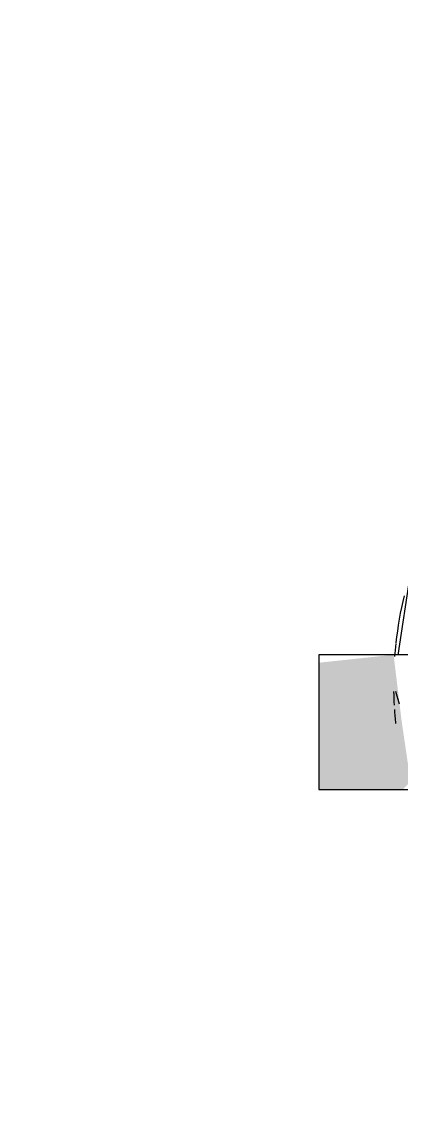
# Model space of a CAD drawing. Header units: metres. Extents: x 147 to 427, y -16 to 162.
# Drawn here: x 392.9193 to 392.9446, y 0.471 to 0.5443 of the extents above; entities that cross this region are included whole.
import ezdxf

# ---------------------------------------------------------------- set-up
doc = ezdxf.new("R2010")
doc.units = ezdxf.units.M
for name, color, linetype, lineweight in [('A-ANNO-DIMS', 7, 'Continuous', 5), ('A-ANNO-DIMS-50', 7, 'Continuous', 5), ('P-SANR-FIXT', 7, 'Continuous', 5)]:
    doc.layers.add(name, color=color, linetype=linetype, lineweight=lineweight)
doc.styles.add('Century Gothic', font='GOTHIC.TTF', dxfattribs={"height": 0.05})
doc.dimstyles.new('Setores_1_mm', dxfattribs={"dimscale": 0.3048, "dimtxt": 0.05220841348587629, "dimasz": 0.5208333333333333, "dimexe": 0.3937007874015747, "dimexo": 0.2460629921259842, "dimgap": 0.2870734908136483, "dimtad": 1, "dimrnd": 0.01, "dimzin": 0, "dimdsep": 46, "dimtxsty": 'Century Gothic', "dimblk1": 'OBLIQUE', "dimblk2": 'OBLIQUE', "dimsah": 1, "dimcen": 0.09, "dimazin": 0, "dimtfac": 1, "dimtdec": 4, "dimtix": 1, "dimtmove": 0, "dimatfit": 3, "dimfxl": 1, "dimtvp": 1, "dimtolj": 1, "dimtzin": 0, "dimarcsym": 2})

# ---------------------------------------------------------------- blocks, each defined once
blk = doc.blocks.new('UT_Ducha higiênica - UT_Ducha higiênica-V225-HH')
at = {"layer": 'P-SANR-FIXT', "true_color": 0xf4f4f4, "transparency": 33554598}
blk.add_hatch(color=7, dxfattribs=at).paths.add_polyline_path([(-160.2408504818767, 0.4929999999999973), (-160.2403500725717, 0.4935300401266964), (-160.2409446029538, 0.4975662300497982), (-160.2414826019312, 0.5019999999999996), (-160.2464826019311, 0.5014683261297063), (-160.2464284155949, 0.4930003058429578)])
at = {"layer": 'P-SANR-FIXT'}
for p, q in [((-160.2235989675873, 0.5019999999999996), (-160.2464826019311, 0.5019999999999996)), ((-160.2464826019312, 0.5020000000000018), (-160.2464826019312, 0.4930000000000018)), ((-160.2464826019311, 0.4929999999999973), (-160.2195894046439, 0.4929999999999973))]:
    blk.add_line(p, q, dxfattribs=at)
at = {"layer": 'P-SANR-FIXT', "color": 253, "true_color": 0x9e9e9e}
for p, q in [((-160.2464826019312, 0.5020000000000018), (-160.2464826019312, 0.4986646857029632)), ((-160.2413550181345, 0.4995640101633768), (-160.2411099933714, 0.4987266914033259)), ((-160.2464826019312, 0.4986646857029632), (-160.2464826019312, 0.4930000000000018))]:
    blk.add_line(p, q, dxfattribs=at)
at = {"layer": 'P-SANR-FIXT', "flags": 128}
blk.add_lwpolyline([(-160.2309210206716, 0.5201203372401201), (-160.2325396556904, 0.5193936580049336), (-160.2403827324733, 0.5074083486369362), (-160.2411903268246, 0.5019686662555124)], dxfattribs=at)
at = {"layer": 'P-SANR-FIXT', "color": 254, "true_color": 0xd5d5d5}
for radius, start, end in [(0.02549999999997957, 166.5186400945924, 173.7134249280612), (0.02549999999999224, 183.7200286603371, 185.8382873323789)]:
    blk.add_arc((-160.2159826019312, 0.5), radius, start, end, dxfattribs=at)
at = {"layer": 'P-SANR-FIXT', "color": 253, "true_color": 0x9e9e9e}
for radius, start, end in [(0.02549999999997898, 173.7858135749771, 175.7869575682832), (0.02549999999997975, 181.0484178716111, 183.0571450066327)]:
    blk.add_arc((-160.2159826019312, 0.5), radius, start, end, dxfattribs=at)
blk = doc.blocks.new('DIMBLOCK156-HH')
at = {"layer": 'A-ANNO-DIMS-50', "lineweight": 25}
for p, q in [((392.8015207311738, 0.5000000000000007), (392.7221457311738, 0.5793750000000008)), ((392.8015207311738, 0.5000000000000007), (392.8808957311738, 0.4206250000000007)), ((392.8015207311738, 0), (392.7221457311738, 0.07937500000000004)), ((392.8015207311738, 0), (392.8808957311738, -0.07937500000000004))]:
    blk.add_line(p, q, dxfattribs=at)
at = {"layer": 'A-ANNO-DIMS-50'}
for p, q in [((392.8015207311738, 0.5000000000000007), (392.6815207311738, 0.5000000000000007)), ((392.8015207311738, 0), (392.8015207311738, 0.5000000000000007)), ((392.8015207311738, 0.5000000000000007), (392.8946173055473, 0.5000000000000007)), ((392.8015207311738, 0), (392.7642675296604, 0)), ((392.8015207311738, 0), (392.9215207311738, 0))]:
    blk.add_line(p, q, dxfattribs=at)
at = {"layer": 'A-ANNO-DIMS-50', "color": 0, "insert": (392.6499327465824, 0.1397822381964837), "char_height": 0.05, "width": 0.2645226283284398, "attachment_point": 1, "rotation": 90, "line_spacing_factor": 0.9845015114479526, "style": 'Century Gothic'}
blk.add_mtext('0,50 m', dxfattribs=at)
blk = doc.blocks.new('_Oblique')
at = {"color": 0, "linetype": 'ByBlock', "lineweight": -2}
blk.add_line((-0.5, -0.5), (0.5, 0.5), dxfattribs=at)

msp = doc.modelspace()

# ---------------------------------------------------------------- block references
at = {"layer": 'P-SANR-FIXT', "color": 252, "true_color": 0x898989}
msp.add_blockref('UT_Ducha higiênica - UT_Ducha higiênica-V225-HH', (553.1855999074785, 0), dxfattribs=at)

# ---------------------------------------------------------------- dimensions: what is measured, and where the dimension line sits
at = {"layer": 'A-ANNO-DIMS'}
dim = msp.add_linear_dim(base=(392.801520731174, 0.5000000000000009), p1=(392.6892675296605, 0), p2=(392.9696173055473, 0.5000000000000007), angle=89.99999999999991, dimstyle='Setores_1_mm', override={"dimpost": '<>', "dimfxl": 0.573232934189771}, dxfattribs=at)
dim.commit()
dim.dimension.update_dxf_attribs({"geometry": 'DIMBLOCK156-HH', "text_midpoint": (392.6877630831212, 0.2499999999998891)})

doc.saveas('drawing.dxf')
